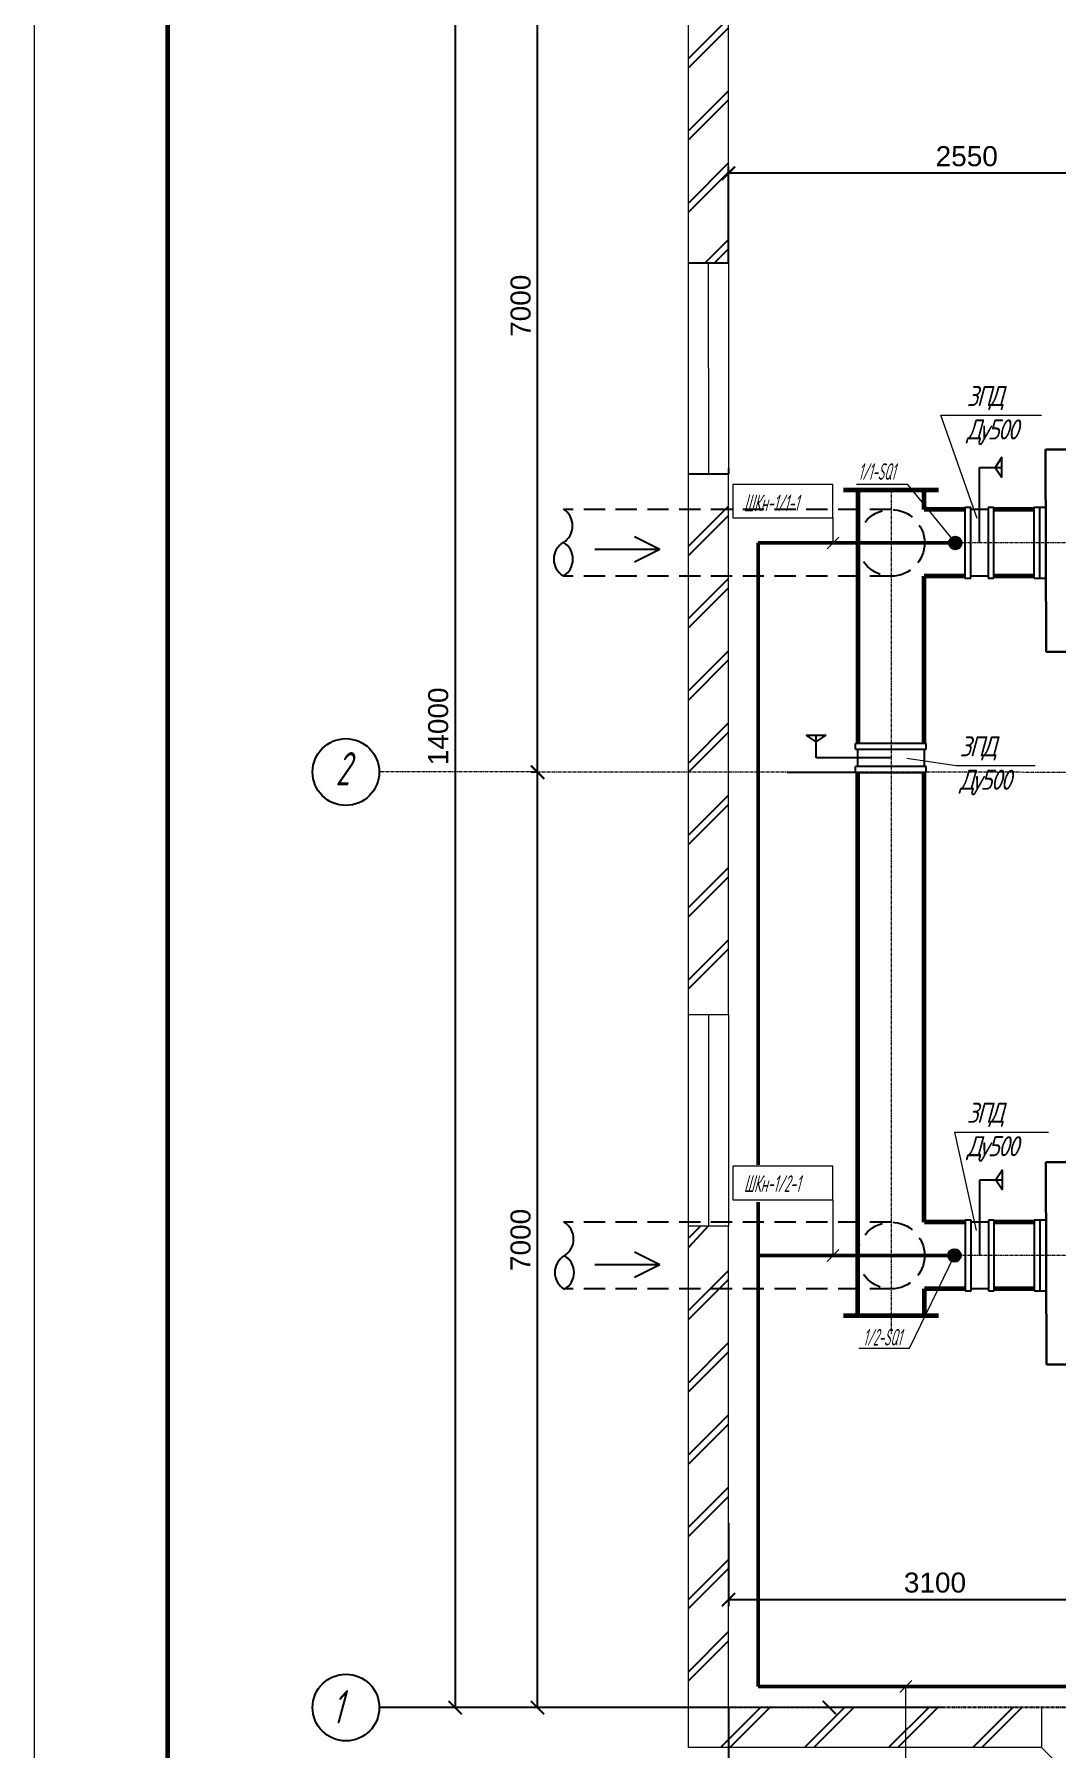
# Model space of a CAD drawing. Header units: millimetres. Extents: x 152217 to 562659, y 54507 to 219294.
# Drawn here: x 559437.4 to 559590.6, y 218898.3 to 219155.2 of the extents above; entities that cross this region are included whole.
import ezdxf

# ---------------------------------------------------------------- set-up
doc = ezdxf.new("R2010")
doc.units = ezdxf.units.MM
doc.linetypes.add('ACAD_ISO04W100', pattern=[30, 24, -3, 0, -3])
doc.linetypes.add('HIDDEN2', pattern=[4.7625, 3.175, -1.5875])
doc.layers.get('0').update_dxf_attribs({"lineweight": 18})
doc.layers.add('dimension', color=1, linetype='Continuous')
for name, color, linetype, lineweight in [('Текст_КИП', 2, 'Continuous', 25), ('Толст.рамка', 7, 'Continuous', 60), ('Тонк.рамка', 10, 'Continuous', 20), ('Эл.кабель', 2, 'Continuous', 50)]:
    doc.layers.add(name, color=color, linetype=linetype, lineweight=lineweight)
doc.styles.add('Arial', font='arial.ttf', dxfattribs={"height": 300})
doc.styles.add('eskd.shx', font='eskd.shx', dxfattribs={"width": 0.8})
doc.styles.get("Standard").update_dxf_attribs({"font": 'simplex.shx', "width": 0.6, "oblique": 15})

# ---------------------------------------------------------------- blocks, each defined once
blk = doc.blocks.new('_ArchTick')
at = {"color": 0, "linetype": 'ByBlock', "const_width": 0.15}
blk.add_lwpolyline([(-0.5, -0.5), (0.5, 0.5)], dxfattribs=at)

msp = doc.modelspace()

# ---------------------------------------------------------------- hatches: boundary and pattern name
at = {"layer": 'Эл.кабель'}
h = msp.add_hatch(color=7, dxfattribs=at)
h.dxf.hatch_style = 1
edge = h.paths.add_edge_path()
edge.add_arc((559575.4136, 219078.956), 0.9529, 0, 360)
h = msp.add_hatch(color=7, dxfattribs=at)
h.dxf.hatch_style = 1
edge = h.paths.add_edge_path()
edge.add_arc((559575.3059, 218972.1778), 0.9529, 0, 360)

# ---------------------------------------------------------------- linework, layer by layer
for p, q in [((559560.626, 219087.789), (559568.2103, 219087.789)), ((559568.2103, 219087.789), (559575.4136, 219078.956)), ((559557.0921, 219082.7122), (559557.0921, 219078.956)), ((559556.2181, 219078.072), (559557.9861, 219079.84)), ((559557.0921, 218980.5418), (559557.0924, 218972.1667)), ((559556.2181, 218971.2938), (559557.9861, 218973.0618)), ((559568.5652, 218958.2819), (559575.3059, 218972.1778)), ((559560.9837, 218958.2819), (559568.5652, 218958.2819)), ((559567.1297, 218906.706), (559568.8977, 218908.474)), ((559568.0137, 218894.2768), (559568.0137, 218907.59))]:
    msp.add_line(p, q)
for points in [[(559542.0921, 219082.7122), (559557.0921, 219082.7122), (559557.0921, 219087.7122), (559542.0921, 219087.7122)], [(559542.0921, 218980.5418), (559557.0921, 218980.5418), (559557.0921, 218985.5418), (559542.0921, 218985.5418)]]:
    msp.add_lwpolyline(points, close=True)
at = {"color": 0, "linetype": 'ByBlock', "ltscale": 0.01}
for centre in [(559575.4136, 219078.956), (559575.3059, 218972.1778)]:
    msp.add_circle(centre, 0.9529, dxfattribs=at)
at = {"layer": 'dimension', "color": 0, "linetype": 'ByBlock', "lineweight": 20, "ltscale": 0.01}
for p, q in [((559535.4315, 218898.429), (559535.4315, 219190.4272)), ((559541.4379, 219120.936), (559541.4379, 219184.4272)), ((559538.4114, 219120.936), (559538.4379, 219089.2963)), ((559541.4379, 219120.936), (559541.4644, 219089.2963)), ((559541.4379, 219008.273), (559541.4379, 219089.2963)), ((559535.4379, 219008.273), (559541.4379, 219008.273)), ((559538.4379, 219008.273), (559538.4379, 218976.6333)), ((559541.4379, 219008.273), (559541.4644, 218976.6333)), ((559535.4379, 218976.6333), (559541.4379, 218976.6333)), ((559541.4379, 218904.429), (559541.4379, 218976.6333)), ((559573.3888, 218904.429), (559541.4379, 218904.429)), ((559588.3323, 218904.429), (559588.3323, 218898.429)), ((559588.3323, 218898.429), (559535.4315, 218898.429)), ((559588.3323, 218898.429), (559597.0739, 218889.6874))]:
    msp.add_line(p, q, dxfattribs=at)
at = {"layer": 'dimension', "color": 6, "linetype": 'ByBlock', "ltscale": 0.01}
for p, q in [((559500.484, 219184.417), (559500.484, 218904.417)), ((559512.8312, 219044.592), (559512.8312, 219184.4152)), ((559541.4379, 219120.936), (559541.4379, 219135.3699)), ((559592.2532, 219134.3699), (559541.4379, 219134.3699)), ((559512.8197, 219044.6035), (559511.8197, 219044.6035)), ((559512.8312, 219044.592), (559511.8312, 219044.592)), ((559512.8197, 218904.417), (559512.8197, 219044.6035)), ((559560.7849, 219044.5723), (559550.2242, 219044.5723)), ((559541.4379, 218932.0513), (559541.4379, 218919.6092)), ((559541.4379, 218920.6092), (559603.3323, 218920.6092)), ((559541.4379, 218904.429), (559489.1138, 218904.4569)), ((559535.4315, 218904.429), (559489.1138, 218904.429)), ((559573.3888, 218904.429), (559555.5634, 218904.429))]:
    msp.add_line(p, q, dxfattribs=at)
at = {"layer": 'dimension', "color": 0, "linetype": 'ByBlock', "ltscale": 0.01}
for p, q in [((559541.4379, 219157.5593), (559535.4379, 219151.5593)), ((559541.4379, 219156.1783), (559535.4379, 219150.1783)), ((559541.4379, 219146.7313), (559535.4379, 219140.7313)), ((559541.4379, 219145.3503), (559535.4379, 219139.3503)), ((559541.4379, 219135.9032), (559535.4379, 219129.9032)), ((559541.4379, 219134.5222), (559535.4379, 219128.5222)), ((559541.4379, 219124.4123), (559537.9615, 219120.936)), ((559535.4315, 219120.936), (559541.4379, 219120.936)), ((559541.4379, 219123.0313), (559539.3425, 219120.936)), ((559541.4637, 219090.1419), (559541.4644, 219089.2963)), ((559579.0323, 219078.9649), (559579.0323, 219090.2916)), ((559579.0323, 219090.2916), (559582.4223, 219090.2916)), ((559582.4223, 219091.7916), (559581.4219, 219090.2916)), ((559581.4219, 219090.2916), (559582.4223, 219088.7916)), ((559582.4223, 219088.7916), (559582.4223, 219091.7916)), ((559535.4379, 219089.2963), (559541.4379, 219089.2963)), ((559541.4379, 219084.4607), (559535.4379, 219078.4607)), ((559541.4379, 219083.0797), (559535.4379, 219077.0797)), ((559577.7323, 219084.2649), (559576.8523, 219084.2649)), ((559577.7323, 219073.6649), (559577.7323, 219084.2649)), ((559580.3323, 219083.9649), (559577.7323, 219083.9649)), ((559581.2123, 219084.2649), (559580.3323, 219084.2649)), ((559581.2123, 219073.6649), (559581.2123, 219084.2649)), ((559581.2123, 219073.9649), (559581.2123, 219083.9649)), ((559588.0923, 219084.2649), (559587.2123, 219084.2649)), ((559588.0923, 219073.6649), (559588.0923, 219084.2649)), ((559588.9723, 219084.2649), (559588.0923, 219084.2649)), ((559531.1601, 219077.9945), (559527.344, 219079.9012)), ((559531.1601, 219077.9945), (559521.4189, 219077.9945)), ((559531.1601, 219077.9962), (559527.344, 219076.0895)), ((559541.4379, 219073.6326), (559535.4379, 219067.6326)), ((559541.4379, 219072.2516), (559535.4379, 219066.2516)), ((559576.8523, 219073.6649), (559577.7323, 219073.6649)), ((559580.3323, 219073.9649), (559577.7323, 219073.9649)), ((559580.3323, 219073.6649), (559581.2123, 219073.6649)), ((559587.2123, 219073.6649), (559588.0923, 219073.6649)), ((559588.0923, 219073.6649), (559588.9723, 219073.6649)), ((559541.4379, 219062.8046), (559535.4379, 219056.8046)), ((559541.4379, 219061.4236), (559535.4379, 219055.4236)), ((559541.4442, 219051.9829), (559535.4442, 219045.9829)), ((559541.4442, 219050.6019), (559535.4442, 219044.6019)), ((559553.0582, 219050.1722), (559556.0582, 219050.1722)), ((559554.5582, 219049.1718), (559553.0582, 219050.1722)), ((559554.5582, 219046.7822), (559554.5582, 219050.1722)), ((559554.5582, 219049.1718), (559556.0582, 219050.1722)), ((559560.4849, 219048.0404), (559560.4849, 219048.9204)), ((559571.0849, 219048.0404), (559571.0849, 219048.9204)), ((559565.8516, 219046.7822), (559554.5582, 219046.7822)), ((559560.4849, 219048.0404), (559571.0849, 219048.0404)), ((559560.7849, 219048.0404), (559560.7849, 219045.4404)), ((559570.7849, 219048.0404), (559570.7849, 219045.4404)), ((559560.4849, 219044.5604), (559560.4849, 219045.4404)), ((559560.4849, 219044.5604), (559571.0849, 219044.5604)), ((559571.0849, 219044.5604), (559571.0849, 219045.4404)), ((559541.4442, 219041.1548), (559535.4442, 219035.1548)), ((559541.4442, 219039.7738), (559535.4442, 219033.7738)), ((559541.4442, 219030.3268), (559535.4442, 219024.3268)), ((559541.4442, 219028.9457), (559535.4442, 219022.9457)), ((559541.4442, 219019.4987), (559535.4442, 219013.4987)), ((559541.4442, 219018.1177), (559535.4442, 219012.1177)), ((559582.4788, 218984.9935), (559581.4784, 218983.4935)), ((559582.4788, 218981.9935), (559582.4788, 218984.9935)), ((559579.0888, 218972.1667), (559579.0888, 218983.4935)), ((559579.0888, 218983.4935), (559582.4788, 218983.4935)), ((559581.4784, 218983.4935), (559582.4788, 218981.9935)), ((559577.7888, 218977.4667), (559576.9088, 218977.4667)), ((559577.7888, 218966.8667), (559577.7888, 218977.4667)), ((559580.3888, 218977.1667), (559577.7888, 218977.1667)), ((559581.2688, 218977.4667), (559580.3888, 218977.4667)), ((559581.2688, 218966.8667), (559581.2688, 218977.4667)), ((559581.2688, 218967.1667), (559581.2688, 218977.1667)), ((559588.1488, 218977.4667), (559587.2688, 218977.4667)), ((559588.1488, 218966.8667), (559588.1488, 218977.4667)), ((559589.0288, 218977.4667), (559588.1488, 218977.4667)), ((559537.2965, 218976.6333), (559535.4379, 218974.7747)), ((559538.4379, 218976.6333), (559535.4379, 218973.3937)), ((559531.1601, 218970.7714), (559527.344, 218972.6781)), ((559531.1601, 218970.7714), (559521.4189, 218970.7714)), ((559531.1601, 218970.7731), (559527.344, 218968.8664)), ((559541.4379, 218969.9467), (559535.4379, 218963.9467)), ((559541.4379, 218968.5656), (559535.4379, 218962.5656)), ((559576.9088, 218966.8667), (559577.7888, 218966.8667)), ((559580.3888, 218967.1667), (559577.7888, 218967.1667)), ((559580.3888, 218966.8667), (559581.2688, 218966.8667)), ((559587.2688, 218966.8667), (559588.1488, 218966.8667)), ((559588.1488, 218966.8667), (559589.0288, 218966.8667)), ((559541.4379, 218959.1186), (559535.4379, 218953.1186)), ((559541.4379, 218957.7376), (559535.4379, 218951.7376)), ((559541.4379, 218948.2906), (559535.4379, 218942.2906)), ((559541.4379, 218946.9095), (559535.4379, 218940.9095)), ((559541.4379, 218937.4625), (559535.4379, 218931.4625)), ((559541.4379, 218936.0815), (559535.4379, 218930.0815)), ((559541.4379, 218926.6344), (559535.4379, 218920.6344)), ((559541.4379, 218925.2534), (559535.4379, 218919.2534)), ((559541.4379, 218915.8064), (559535.4379, 218909.8064)), ((559541.4379, 218914.4254), (559535.4379, 218908.4254)), ((559546.2449, 218904.429), (559540.2449, 218898.429)), ((559541.4379, 218904.429), (559541.4379, 218856.4723)), ((559547.6259, 218904.429), (559541.6259, 218898.429)), ((559558.8416, 218904.429), (559552.8416, 218898.429)), ((559560.2226, 218904.429), (559554.2226, 218898.429)), ((559571.4382, 218904.429), (559565.4382, 218898.429)), ((559572.8192, 218904.429), (559566.8192, 218898.429)), ((559584.0348, 218904.429), (559578.0348, 218898.429)), ((559585.4158, 218904.429), (559579.4158, 218898.429))]:
    msp.add_line(p, q, dxfattribs=at)
at = {"layer": 'dimension', "color": 7, "linetype": 'ByBlock', "lineweight": 20, "ltscale": 0.01}
for p, q in [((559573.2778, 219098.1188), (559576.6242, 219098.1188)), ((559575.5613, 219045.6257), (559575.6413, 219045.6257)), ((559575.3459, 218990.6804), (559577.6692, 218990.6804))]:
    msp.add_line(p, q, dxfattribs=at)
at = {"layer": 'dimension', "color": 91, "linetype": 'ByBlock', "lineweight": 30, "ltscale": 0.01}
for p, q in [((559615.8535, 219092.9435), (559588.9438, 219092.9435)), ((559588.9438, 219092.9435), (559589.0502, 219062.6649)), ((559589.0502, 219062.6649), (559615.8604, 219062.6649)), ((559615.91, 218986.1454), (559589.0003, 218986.1454)), ((559589.0003, 218986.1454), (559589.1067, 218955.8668)), ((559589.1067, 218955.8668), (559615.9169, 218955.8668))]:
    msp.add_line(p, q, dxfattribs=at)
at = {"layer": 'dimension', "color": 1, "linetype": 'ByBlock', "lineweight": 60, "ltscale": 0.01}
for p, q in [((559558.696, 219086.9147), (559572.9201, 219086.9147)), ((559560.8183, 219086.9147), (559560.8183, 219048.9204)), ((559570.7849, 219083.9649), (559570.7861, 219086.9147)), ((559576.8523, 219083.9649), (559570.7849, 219083.9649)), ((559587.2123, 219083.9649), (559581.2123, 219083.9649)), ((559576.8523, 219073.9649), (559570.7849, 219073.9649)), ((559570.7849, 219048.9204), (559570.7849, 219073.9649)), ((559587.2123, 219073.9649), (559581.2123, 219073.9649)), ((559560.7849, 219044.5604), (559560.7849, 218963.1667)), ((559570.7849, 218977.1667), (559570.7849, 219044.5604)), ((559576.9088, 218977.1667), (559570.8081, 218977.1667)), ((559587.2688, 218977.1667), (559581.2688, 218977.1667)), ((559587.2688, 218977.1667), (559581.2688, 218977.1667)), ((559570.8081, 218963.1667), (559570.8081, 218967.1667)), ((559576.9088, 218967.1667), (559570.8081, 218967.1667)), ((559587.2688, 218967.1667), (559581.2688, 218967.1667)), ((559558.696, 218963.1667), (559572.9201, 218963.1667))]:
    msp.add_line(p, q, dxfattribs=at)
at = {"layer": 'dimension', "color": 211, "linetype": 'ACAD_ISO04W100', "lineweight": 9, "ltscale": 0.02}
for p, q in [((559565.8183, 219086.9147), (559565.8183, 218960.4366)), ((559671.4379, 219078.9649), (559560.7515, 219078.9649)), ((559751.8528, 219044.4714), (559489.1041, 219044.6504)), ((559671.4411, 218972.1714), (559558.1938, 218972.1667))]:
    msp.add_line(p, q, dxfattribs=at)
at = {"layer": 'dimension', "color": 0, "linetype": 'HIDDEN2'}
for p, q in [((559565.8014, 219083.9649), (559516.7045, 219083.982)), ((559565.8014, 219073.9649), (559516.7045, 219073.982)), ((559565.8014, 218977.1671), (559516.7045, 218977.1842)), ((559565.8014, 218967.1671), (559516.7045, 218967.1842))]:
    msp.add_line(p, q, dxfattribs=at)
at = {"layer": 'dimension', "color": 0, "linetype": 'ByBlock'}
for p, q in [((559576.8523, 219084.2649), (559576.8523, 219073.6649)), ((559576.8523, 219083.9649), (559576.8523, 219073.9649)), ((559580.3323, 219084.2649), (559580.3323, 219073.6649)), ((559587.2123, 219084.2649), (559587.2123, 219073.6649)), ((559571.0849, 219048.9204), (559560.4849, 219048.9204)), ((559571.0849, 219045.4404), (559560.4849, 219045.4404)), ((559570.9419, 219045.4404), (559560.9419, 219045.4404)), ((559576.9088, 218977.4667), (559576.9088, 218966.8667)), ((559576.9088, 218977.1667), (559576.9088, 218967.1667)), ((559580.3888, 218977.4667), (559580.3888, 218966.8667)), ((559587.2688, 218977.4667), (559587.2688, 218966.8667))]:
    msp.add_line(p, q, dxfattribs=at)
at = {"layer": 'dimension', "color": 4, "linetype": 'ByBlock', "lineweight": 50, "ltscale": 0.01}
msp.add_line((559587.2123, 219083.9649), (559581.2123, 219083.9649), dxfattribs=at)
at = {"layer": 'dimension', "color": 0, "linetype": 'ACAD_ISO04W100', "ltscale": 0.02}
msp.add_line((559729.8849, 218904.429), (559489.1138, 218904.4569), dxfattribs=at)
at = {"layer": 'dimension', "color": 6, "linetype": 'ByBlock', "lineweight": 20, "ltscale": 0.01}
msp.add_line((559541.4379, 218904.429), (559541.4379, 218869.6583), dxfattribs=at)
at = {"layer": 'dimension', "color": 7, "linetype": 'ByBlock', "lineweight": 20, "ltscale": 0.01}
for points in [[(559578.69, 219082.614), (559573.2778, 219098.1188)], [(559576.6242, 219098.1188), (559588.37, 219098.1188)], [(559568.1678, 219046.7303), (559575.5613, 219045.6257)], [(559575.6413, 219045.6257), (559587.3871, 219045.6257)], [(559578.6134, 218975.9425), (559575.3459, 218990.6804)], [(559577.6692, 218990.6804), (559589.415, 218990.6804)]]:
    msp.add_lwpolyline(points, dxfattribs=at)
at = {"layer": 'dimension', "color": 0, "linetype": 'HIDDEN2'}
for centre in [(559565.8183, 219078.9649), (559565.8183, 218972.1671)]:
    msp.add_circle(centre, 5, dxfattribs=at)
at = {"layer": 'dimension', "color": 0, "linetype": 'ByBlock', "ltscale": 0.01}
for centre, radius in [((559575.4136, 219078.956), 0.9529), ((559484.1042, 219044.6303), 5), ((559575.3059, 218972.1778), 0.9529), ((559484.1138, 218904.4323), 5)]:
    msp.add_circle(centre, radius, dxfattribs=at)
for centre, radius, start, end in [((559515.1377, 219081.531), 2.944, 301.87628, 58.12372), ((559518.1372, 219076.531), 2.8875, 120.024908, 239.975092), ((559515.2498, 219076.531), 2.8864, 299.987546, 60.012454), ((559515.2932, 218974.6375), 2.944, 301.87628, 58.12372), ((559518.2927, 218969.6375), 2.8875, 120.024908, 239.975092), ((559515.4052, 218969.6375), 2.8864, 299.987546, 60.012454)]:
    msp.add_arc(centre, radius, start, end, dxfattribs=at)
at = {"layer": 'dimension', "color": 7, "linetype": 'ByBlock', "ltscale": 0.01}
for points in [[(559578.6963, 219082.6162), (559578.7032, 219082.5763), (559578.6837, 219082.6118)], [(559568.1668, 219046.7237), (559568.1282, 219046.7362), (559568.1688, 219046.7368)], [(559570.8081, 219013.9294), (559570.7849, 219013.8961), (559570.7961, 219013.9351)], [(559590.1358, 218986.1836), (559590.1495, 218986.1454), (559590.1242, 218986.1771)], [(559578.6199, 218975.9439), (559578.6221, 218975.9034), (559578.6069, 218975.941)], [(559562.6089, 218963.1263), (559562.6062, 218963.1667), (559562.6219, 218963.1294)]]:
    msp.add_solid(points, dxfattribs=at)
at = {"layer": 'Толст.рамка'}
msp.add_line((559457.4079, 218704.9769), (559457.4079, 219288.9769), dxfattribs=at)
at = {"layer": 'Тонк.рамка'}
msp.add_line((559437.4079, 219293.9809), (559437.4079, 218699.9769), dxfattribs=at)
at = {"layer": 'Эл.кабель'}
for p, q in [((559545.865, 218985.769), (559545.865, 219078.956)), ((559574.4606, 219078.956), (559545.8949, 219078.956)), ((559545.865, 218907.59), (559545.865, 218980.1788)), ((559574.3529, 218972.1778), (559545.865, 218972.1778)), ((559654.8902, 218907.587), (559545.865, 218907.59))]:
    msp.add_line(p, q, dxfattribs=at)

# ---------------------------------------------------------------- block references
at = {"layer": 'dimension', "color": 6, "linetype": 'ByBlock', "ltscale": 0.01, "xscale": 2, "yscale": 2, "zscale": 2}
for p, rotation in [((559541.4379, 219134.3699), 180), ((559512.8197, 219044.6035), 90), ((559512.8312, 219044.592), 270), ((559541.4379, 218920.6092), 180), ((559500.484, 218904.417), 270), ((559512.8197, 218904.417), 270), ((559556.5634, 218904.429), 270)]:
    msp.add_blockref('_ArchTick', p, dxfattribs=dict(at, rotation=rotation))

# ---------------------------------------------------------------- texts
at = {"layer": 'dimension', "color": 0, "oblique": 15, "width": 0.6}
for s, p in [('2', (559482.5406, 219042.6181)), ('1', (559482.0184, 218902.0441))]:
    msp.add_text(s, height=5, dxfattribs=at).set_placement(p)
at = {"layer": 'dimension', "color": 2, "linetype": 'ByBlock', "ltscale": 0.01, "char_height": 3, "attachment_point": 5, "style": 'Arial'}
for s, insert in [('\\A1;2550', (559577.1442, 219136.9016)), ('\\A1;3100', (559572.3851, 218923.142))]:
    msp.add_mtext(s, dxfattribs=dict(at, insert=insert))
at = {"layer": 'dimension', "color": 2, "linetype": 'ByBlock', "ltscale": 0.01, "char_height": 3, "attachment_point": 5, "rotation": 90, "style": 'Arial'}
for s, insert in [('\\A1;7000', (559510.2995, 219114.5036)), ('\\A1;14000', (559497.9522, 219051.4727)), ('\\A1;7000', (559510.288, 218974.5102))]:
    msp.add_mtext(s, dxfattribs=dict(at, insert=insert))
at = {"layer": 'dimension', "color": 7, "linetype": 'ByBlock', "ltscale": 0.01, "char_height": 3, "attachment_point": 1}
for insert in [(559577.1207, 219102.4722), (559576.0577, 219049.9792), (559577.1445, 218995.0617)]:
    msp.add_mtext('{\\W0.8;\\T0.8;ЗПД\\PДу500}', dxfattribs=dict(at, insert=insert))
at = {"layer": 'Текст_КИП', "color": 6, "oblique": 15, "width": 0.5}
for s, p in [('ШКн-1/1-1', (559543.7496, 219083.713)), ('ШКн-1/2-1', (559543.7496, 218981.7073))]:
    msp.add_text(s, height=2.5, dxfattribs=at).set_placement(p)
at = {"layer": 'Текст_КИП', "style": 'eskd.shx', "oblique": 15, "width": 0.6, "flags": 4}
for tag, p in [('1/1-SQ1', (559560.8748, 219088.4125)), ('1/2-SQ1', (559561.5863, 218958.6811))]:
    msp.add_attdef(tag, p, '1а', height=2.5, dxfattribs=at)

doc.saveas('drawing.dxf')
